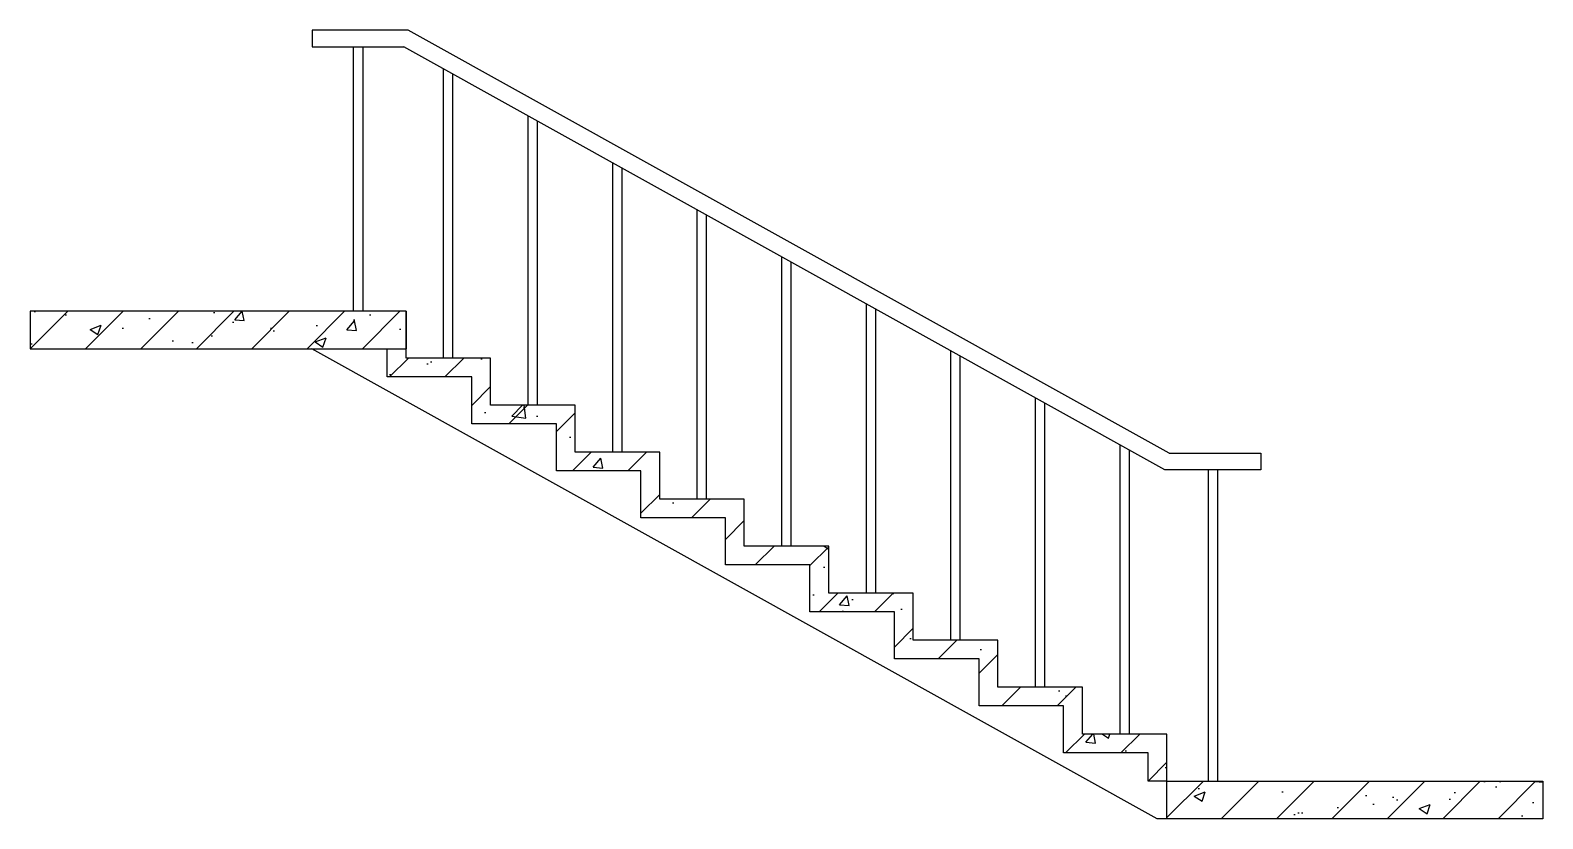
# Model space of a CAD drawing. Extents: x -4830 to 0, y 0 to 2516.
import ezdxf

# ---------------------------------------------------------------- set-up
doc = ezdxf.new("R2010")
doc.units = 0
doc.header["$LTSCALE"] = 1000
doc.header["$MEASUREMENT"] = 0
for name, color, linetype in [('PUB_HATCH', 8, 'Continuous'), ('S_E_STAIR', 4, 'Continuous'), ('S_STAIR', 9, 'Continuous')]:
    doc.layers.add(name, color=color, linetype=linetype)
pattern_1 = [(45, (-24.33, 118.44), (-88.3883, 88.3883), []), (50, (-24.33, 118.44), (358.63, -31.376), [37.5, -412.5]), (355, (-24.33, 118.44), (-69.376, 376.096), [30, -330]), (100.4514, (5.55, 115.83), (289.255, 344.72), [31.87, -350.57]), (46.184, (-24.33, 218.44), (533.62, -82.76), [56.25, -618.75]), (96.636, (20.14, 211.55), (467.33, 487.06), [47.805, -525.856]), (351.184, (-24.33, 218.44), (467.33, 487.06), [45, -495]), (21, (25.67, 193.44), (298.454, -201.31), [37.5, -412.5]), (326, (25.67, 193.44), (121.658, 362.575), [30, -330]), (71.4514, (50.54, 176.67), (420.111, 161.265), [31.87, -350.57]), (37.5, (-24.33, 118.44), (6.08, 166.447), [0, -326, 0, -335, 0, -331.25]), (7.5, (-24.33, 118.44), (131.535, 197.206), [0, -191, 0, -318.5, 0, -126.25]), (327.5, (-135.83, 118.44), (266.9112, -11.2774), [0, -125, 0, -390, 0, -517.5]), (317.5, (-185.83, 118.44), (291.593, 50.052), [0, -162.5, 0, -259, 0, -367.5])]

msp = doc.modelspace()

# ---------------------------------------------------------------- hatches: boundary and pattern name
at = {"layer": 'PUB_HATCH'}
h = msp.add_hatch(dxfattribs=at)
h.set_pattern_fill('钢筋混凝土', color=256, scale=50, style=0)
h.set_pattern_definition(pattern_1)
h.paths.add_polyline_path([(-3630, 1620), (-4830, 1620), (-4830, 1500), (-3630, 1500)])
h = msp.add_hatch(dxfattribs=at)
h.set_pattern_fill('钢筋混凝土', color=256, scale=50, style=0)
h.set_pattern_definition(pattern_1)
h.paths.add_polyline_path([(-1200, 120), (-1200, 270), (-1470, 270), (-1470, 420), (-1740, 420), (-1740, 570), (-2010, 570), (-2010, 720), (-2280, 720), (-2280, 870), (-2550, 870), (-2550, 1020), (-2820, 1020), (-2820, 1170), (-3090, 1170), (-3090, 1320), (-3360, 1320), (-3360, 1470), (-3630, 1470), (-3630, 1500), (-3690, 1500), (-3690, 1410), (-3420, 1410), (-3420, 1260), (-3150, 1260), (-3150, 1110), (-2880, 1110), (-2880, 960), (-2610, 960), (-2610, 810), (-2340, 810), (-2340, 660), (-2070, 660), (-2070, 510), (-1800, 510), (-1800, 360), (-1530, 360), (-1530, 210), (-1260, 210), (-1260, 120)])
h = msp.add_hatch(dxfattribs=at)
h.set_pattern_fill('钢筋混凝土', color=256, scale=50, style=0)
h.set_pattern_definition(pattern_1)
h.paths.add_polyline_path([(0, 120), (0, 0), (-1200, 0), (-1200, 120)])

# ---------------------------------------------------------------- linework, layer by layer
at = {"layer": 'S_E_STAIR'}
for p, q in [((-1193.2, 1166.2), (-3623.2, 2516.2)), ((-3798.4, 2463.8), (-3798.4, 1620)), ((-3768.4, 2463.8), (-3768.4, 1620)), ((-1206.8, 1113.8), (-3636.8, 2463.8)), ((-3510, 1470), (-3510, 2393.3)), ((-3480, 1470), (-3480, 2376.7)), ((-3240, 1320), (-3240, 2243.3)), ((-3210, 1320), (-3210, 2226.7)), ((-2970, 1170), (-2970, 2093.3)), ((-2940, 1170), (-2940, 2076.7)), ((-2700, 1020), (-2700, 1943.3)), ((-2670, 1020), (-2670, 1926.7)), ((-2430, 870), (-2430, 1793.3)), ((-2400, 870), (-2400, 1776.7)), ((-2160, 720), (-2160, 1643.3)), ((-2130, 720), (-2130, 1626.7)), ((-1231.1, 0), (-3931.1, 1500)), ((-1890, 570), (-1890, 1493.3)), ((-1860, 570), (-1860, 1476.7)), ((-1620, 420), (-1620, 1343.3)), ((-1590, 420), (-1590, 1326.7)), ((-1350, 270), (-1350, 1193.3)), ((-1320, 270), (-1320, 1176.7)), ((-1068.4, 1113.8), (-1068.4, 120)), ((-1038.4, 1113.8), (-1038.4, 120)), ((-1200, 0), (-1231.1, 0))]:
    msp.add_line(p, q, dxfattribs=at)
for points in [[(-3623.2, 2516.2), (-3930, 2516.2), (-3930, 2463.8), (-3636.8, 2463.8)], [(-1193.2, 1166.2), (-900, 1166.2), (-900, 1113.8), (-1206.8, 1113.8)]]:
    msp.add_lwpolyline(points, dxfattribs=at)
at = {"layer": 'S_STAIR'}
for p, q in [((-3630, 1620), (-4830, 1620)), ((-4830, 1620), (-4830, 1500)), ((-3630, 1470), (-3630, 1620)), ((-3630, 1620), (-3630, 1500)), ((-4830, 1500), (-3630, 1500)), ((-3690, 1410), (-3690, 1500)), ((-3360, 1470), (-3630, 1470)), ((-3360, 1320), (-3360, 1470)), ((-3420, 1410), (-3690, 1410)), ((-3420, 1260), (-3420, 1410)), ((-3090, 1320), (-3360, 1320)), ((-3090, 1170), (-3090, 1320)), ((-3150, 1260), (-3420, 1260)), ((-3150, 1110), (-3150, 1260)), ((-2820, 1170), (-3090, 1170)), ((-2820, 1020), (-2820, 1170)), ((-2880, 1110), (-3150, 1110)), ((-2880, 960), (-2880, 1110)), ((-2550, 1020), (-2820, 1020)), ((-2550, 870), (-2550, 1020)), ((-2610, 960), (-2880, 960)), ((-2610, 810), (-2610, 960)), ((-2280, 870), (-2550, 870)), ((-2280, 720), (-2280, 870)), ((-2340, 810), (-2610, 810)), ((-2340, 660), (-2340, 810)), ((-2010, 720), (-2280, 720)), ((-2010, 570), (-2010, 720)), ((-2070, 660), (-2340, 660)), ((-2070, 510), (-2070, 660)), ((-1740, 570), (-2010, 570)), ((-1740, 420), (-1740, 570)), ((-1800, 510), (-2070, 510)), ((-1800, 360), (-1800, 510)), ((-1470, 420), (-1740, 420)), ((-1470, 270), (-1470, 420)), ((-1530, 360), (-1800, 360)), ((-1530, 210), (-1530, 360)), ((-1200, 270), (-1470, 270)), ((-1200, 120), (-1200, 270)), ((-1260, 210), (-1530, 210)), ((-1260, 120), (-1260, 210)), ((-1200, 120), (-1260, 120)), ((-1200, 120), (0, 120)), ((-1200, 0), (-1200, 120)), ((0, 120), (0, 0)), ((0, 0), (-1200, 0))]:
    msp.add_line(p, q, dxfattribs=at)

doc.saveas('drawing.dxf')
